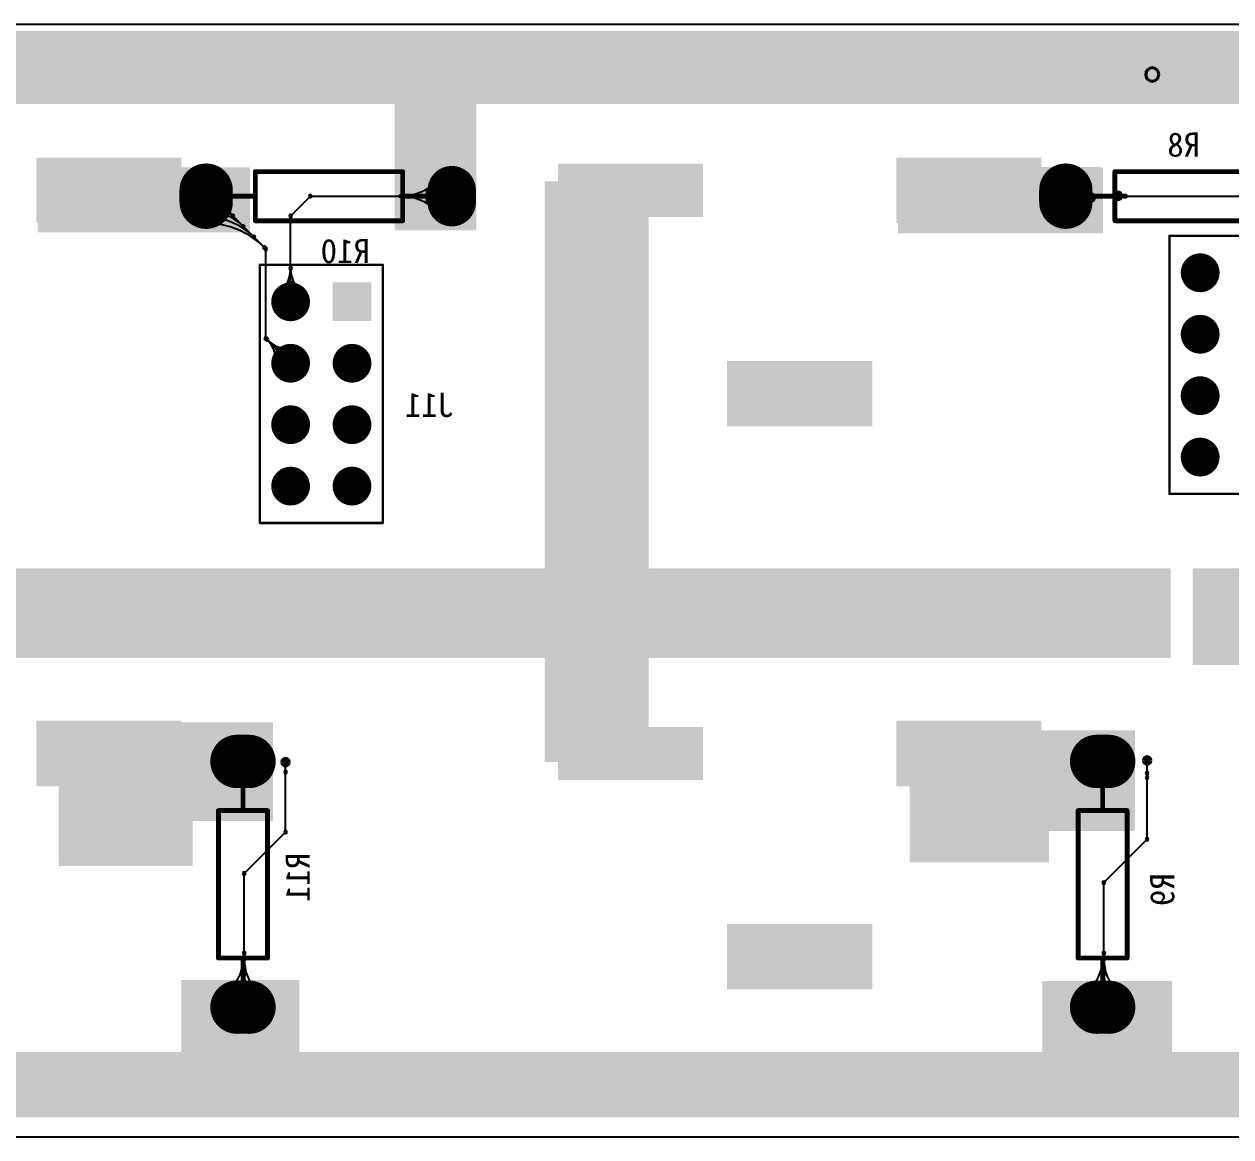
# Model space of a CAD drawing. Header units: inches. Extents: x 32166 to 66782, y 2386 to 7162.
# Drawn here: x 33147.6 to 33347.3, y 3216.8 to 3400.8 of the extents above; entities that cross this region are included whole.
import ezdxf

# ---------------------------------------------------------------- set-up
doc = ezdxf.new("R2010")
doc.units = ezdxf.units.IN
doc.header["$LTSCALE"] = 0.64311
doc.header["$MEASUREMENT"] = 0
for name, color, linetype in [('BOTTOMLAYER', 5, 'CONTINUOUS'), ('BOTTOMOVERLAY', 54, 'CONTINUOUS'), ('BOTTOMPASTE', 16, 'CONTINUOUS'), ('BOTTOMSOLDER', 6, 'CONTINUOUS'), ('KEEPOUTLAYER', 6, 'CONTINUOUS'), ('MULTILAYER', 9, 'CONTINUOUS')]:
    doc.layers.add(name, color=color, linetype=linetype)
doc.styles.get("Standard").update_dxf_attribs({"font": 'txt', "width": 0.8})

msp = doc.modelspace()

# ---------------------------------------------------------------- linework, layer by layer
at = {"layer": 'BOTTOMLAYER'}
for p, q in [((33177.7, 3372.4), (33178.85, 3372.4)), ((33178.85, 3372.4), (33187.57, 3363.67)), ((33191.68, 3369.12), (33194.95, 3372.4)), ((33194.95, 3372.4), (33215.42, 3372.4)), ((33319.94, 3372.4), (33320.18, 3372.17)), ((33328.56, 3372.45), (33328.61, 3372.4)), ((33328.61, 3372.4), (33357.66, 3372.4)), ((33320.18, 3372.17), (33324.12, 3372.17)), ((33191.68, 3354.93), (33191.68, 3369.12)), ((33187.57, 3348.88), (33187.57, 3363.67)), ((33187.57, 3348.88), (33191.68, 3344.77)), ((33190.84, 3277.13), (33190.84, 3278.81)), ((33333.4, 3276.97), (33333.4, 3279.09)), ((33190.84, 3267.25), (33190.84, 3277.13)), ((33333.4, 3276.29), (33333.4, 3276.97)), ((33333.4, 3266.05), (33333.4, 3276.29)), ((33184, 3260.41), (33190.84, 3267.25)), ((33326.24, 3258.89), (33333.4, 3266.05)), ((33184, 3241.21), (33184, 3260.41)), ((33326.24, 3241.21), (33326.24, 3258.89))]:
    msp.add_line(p, q, dxfattribs=at)
for points, const_width in [([(33177.7, 3371.4), (33177.7, 3373.4)], 8), ([(33218.34, 3371.4), (33218.34, 3373.4)], 8), ([(33319.94, 3371.4), (33319.94, 3373.4)], 8), ([(33215.42, 3373), (33215.42, 3371.8)], 2), ([(33182.8, 3278.93), (33184.8, 3278.93)], 8), ([(33325.04, 3278.93), (33327.04, 3278.93)], 8), ([(33182.8, 3238.29), (33184.8, 3238.29)], 8), ([(33184.6, 3241.21), (33183.4, 3241.21)], 2), ([(33325.04, 3238.29), (33327.04, 3238.29)], 8), ([(33326.84, 3241.21), (33325.64, 3241.21)], 2)]:
    msp.add_lwpolyline(points, dxfattribs=dict(at, const_width=const_width))
for points, const_width in [([(33179.7, 3373.4, 1), (33175.7, 3373.4, 1)], 4), ([(33220.34, 3373.4, 1), (33216.34, 3373.4, 1)], 4), ([(33321.94, 3373.4, 1), (33317.94, 3373.4, 1)], 4), ([(33179.7, 3371.4, 1), (33175.7, 3371.4, 1)], 4), ([(33220.34, 3371.4, 1), (33216.34, 3371.4, 1)], 4), ([(33321.94, 3371.4, 1), (33317.94, 3371.4, 1)], 4), ([(33215.92, 3373, 1), (33214.92, 3373, 1)], 1), ([(33215.92, 3371.8, 1), (33214.92, 3371.8, 1)], 1), ([(33343.57, 3359.73, 1), (33340.77, 3359.73, 1)], 2.8), ([(33193.08, 3354.93, 1), (33190.28, 3354.93, 1)], 2.8), ([(33343.57, 3349.57, 1), (33340.77, 3349.57, 1)], 2.8), ([(33193.08, 3344.77, 1), (33190.28, 3344.77, 1)], 2.8), ([(33203.24, 3344.77, 1), (33200.44, 3344.77, 1)], 2.8), ([(33343.57, 3339.41, 1), (33340.77, 3339.41, 1)], 2.8), ([(33193.08, 3334.61, 1), (33190.28, 3334.61, 1)], 2.8), ([(33203.24, 3334.61, 1), (33200.44, 3334.61, 1)], 2.8), ([(33343.57, 3329.25, 1), (33340.77, 3329.25, 1)], 2.8), ([(33193.08, 3324.45, 1), (33190.28, 3324.45, 1)], 2.8), ([(33203.24, 3324.45, 1), (33200.44, 3324.45, 1)], 2.8), ([(33182.8, 3276.93, 1), (33182.8, 3280.93, 1)], 4), ([(33184.8, 3276.93, 1), (33184.8, 3280.93, 1)], 4), ([(33325.04, 3276.93, 1), (33325.04, 3280.93, 1)], 4), ([(33327.04, 3276.93, 1), (33327.04, 3280.93, 1)], 4), ([(33182.8, 3236.29, 1), (33182.8, 3240.29, 1)], 4), ([(33184.8, 3236.29, 1), (33184.8, 3240.29, 1)], 4), ([(33183.4, 3240.71, 1), (33183.4, 3241.71, 1)], 1), ([(33184.6, 3240.71, 1), (33184.6, 3241.71, 1)], 1), ([(33325.04, 3236.29, 1), (33325.04, 3240.29, 1)], 4), ([(33327.04, 3236.29, 1), (33327.04, 3240.29, 1)], 4), ([(33325.64, 3240.71, 1), (33325.64, 3241.71, 1)], 1), ([(33326.84, 3240.71, 1), (33326.84, 3241.71, 1)], 1)]:
    msp.add_lwpolyline(points, format="xyb", close=True, dxfattribs=dict(at, const_width=const_width))
for centre, radius, start, end in [((33334.25, 3392.52), 1, 0, 180), ((33334.25, 3392.52), 1, 180, 0), ((33209.91, 3380.83), 8.43, 270, 315), ((33215.87, 3374.87), 0.254, 0, 180), ((33215.87, 3374.87), 0.254, 180, 0), ((33216.59, 3374.15), 0.254, 0, 180), ((33177.7, 3372.4), 0.254, 0, 180), ((33177.7, 3372.4), 0.254, 180, 0), ((33178.85, 3372.4), 0.254, 0, 180), ((33178.85, 3372.4), 0.254, 0, 180), ((33178.85, 3372.4), 0.254, 180, 0), ((33178.85, 3372.4), 0.254, 180, 0), ((33194.95, 3372.4), 0.254, 0, 180), ((33194.95, 3372.4), 0.254, 0, 180), ((33194.95, 3372.4), 0.254, 180, 0), ((33194.95, 3372.4), 0.254, 180, 0), ((33209.91, 3372.4), 0.254, 0, 180), ((33209.91, 3372.4), 0.254, 0, 180), ((33209.91, 3372.4), 0.254, 180, 0), ((33209.91, 3372.4), 0.254, 180, 0), ((33209.91, 3363.97), 8.43, 45, 90), ((33212.37, 3372.4), 0.254, 0, 180), ((33212.37, 3372.4), 0.254, 0, 180), ((33212.37, 3372.4), 0.254, 180, 0), ((33212.37, 3372.4), 0.254, 180, 0), ((33212.37, 3378.38), 5.98, 270.0001, 315.0001), ((33212.37, 3366.42), 5.98, 44.9999, 89.9999), ((33215.42, 3372.4), 0.254, 0, 180), ((33215.42, 3372.4), 0.254, 180, 0), ((33216.59, 3374.15), 0.254, 180, 0), ((33319.94, 3372.4), 0.254, 0, 180), ((33319.94, 3372.4), 0.254, 180, 0), ((33320.18, 3372.17), 0.254, 0, 180), ((33320.18, 3372.17), 0.254, 0, 180), ((33322.93, 3372.17), 0.254, 0, 180), ((33322.93, 3372.17), 0.254, 0, 180), ((33322.93, 3373.35), 1.19, 270.0004, 315.0004), ((33323.77, 3372.51), 0.254, 0, 180), ((33323.77, 3372.51), 0.254, 180, 0), ((33324.12, 3372.17), 0.5, 0, 180), ((33324.12, 3372.17), 0.254, 0, 180), ((33328.56, 3372.45), 0.5, 0, 180), ((33328.56, 3372.45), 0.5, 180, 0), ((33328.56, 3372.45), 0.254, 0, 180), ((33328.56, 3372.45), 0.254, 180, 0), ((33328.61, 3372.4), 0.254, 0, 180), ((33328.61, 3372.4), 0.254, 0, 180), ((33328.61, 3372.4), 0.254, 180, 0), ((33328.61, 3372.4), 0.254, 180, 0), ((33328.91, 3372.79), 0.254, 0, 180), ((33328.91, 3372.79), 0.254, 180, 0), ((33329.86, 3373.75), 1.35, 224.9997, 269.9997), ((33329.63, 3371.37), 1.02, 90.0002, 135.0002), ((33329.63, 3372.4), 0.254, 0, 180), ((33329.63, 3372.4), 0.254, 180, 0), ((33329.86, 3372.4), 0.254, 0, 180), ((33329.86, 3372.4), 0.254, 180, 0), ((33177.7, 3370.95), 0.254, 0, 180), ((33177.7, 3370.95), 0.254, 180, 0), ((33177.7, 3364.71), 6.25, 45, 90), ((33181.2, 3371.4), 0.254, 0, 180), ((33181.2, 3371.4), 0.254, 180, 0), ((33184.45, 3371.4), 3.25, 180.0002, 225.0002), ((33216.59, 3370.65), 0.254, 0, 180), ((33216.59, 3370.65), 0.254, 180, 0), ((33320.18, 3372.17), 0.254, 180, 0), ((33320.18, 3372.17), 0.254, 180, 0), ((33322.93, 3372.17), 0.254, 180, 0), ((33322.93, 3372.17), 0.254, 180, 0), ((33322.93, 3370.98), 1.19, 44.9996, 89.9996), ((33323.77, 3371.82), 0.254, 0, 180), ((33323.77, 3371.82), 0.254, 180, 0), ((33324.12, 3372.17), 0.5, 180, 0), ((33324.12, 3372.17), 0.254, 180, 0), ((33328.91, 3372.1), 0.254, 0, 180), ((33328.91, 3372.1), 0.254, 180, 0), ((33177.7, 3369.94), 0.254, 0, 180), ((33177.7, 3369.94), 0.254, 180, 0), ((33177.7, 3368.92), 0.254, 0, 180), ((33177.7, 3368.92), 0.254, 180, 0), ((33177.7, 3361.24), 8.7, 45, 90), ((33177.7, 3357.77), 11.15, 45, 90), ((33182.12, 3369.12), 0.254, 0, 180), ((33182.12, 3369.12), 0.254, 180, 0), ((33182.15, 3369.1), 0.254, 0, 180), ((33182.15, 3369.1), 0.254, 180, 0), ((33191.68, 3369.12), 0.254, 0, 180), ((33191.68, 3369.12), 0.254, 0, 180), ((33191.68, 3369.12), 0.254, 180, 0), ((33191.68, 3369.12), 0.254, 180, 0), ((33215.87, 3369.93), 0.254, 0, 180), ((33215.87, 3369.93), 0.254, 180, 0), ((33177.7, 3367.91), 0.254, 0, 180), ((33177.7, 3367.91), 0.254, 180, 0), ((33177.7, 3354.3), 13.61, 45, 90), ((33183.86, 3367.39), 0.254, 0, 180), ((33183.86, 3367.39), 0.254, 180, 0), ((33185.59, 3365.65), 0.254, 0, 180), ((33185.59, 3365.65), 0.254, 180, 0), ((33187.32, 3363.92), 0.254, 0, 180), ((33187.32, 3363.92), 0.254, 180, 0), ((33187.57, 3363.67), 0.254, 0, 180), ((33187.57, 3363.67), 0.254, 0, 180), ((33187.57, 3363.67), 0.254, 180, 0), ((33187.57, 3363.67), 0.254, 180, 0), ((33186.15, 3360.47), 5.53, 315, 0), ((33191.68, 3360.47), 0.254, 0, 180), ((33191.68, 3360.47), 0.254, 0, 180), ((33191.68, 3360.47), 0.254, 180, 0), ((33191.68, 3360.47), 0.254, 180, 0), ((33197.21, 3360.47), 5.53, 180, 225), ((33190.06, 3356.55), 0.254, 0, 180), ((33190.06, 3356.55), 0.254, 180, 0), ((33188.6, 3358.01), 3.08, 314.9998, 359.9998), ((33191.68, 3358.01), 0.254, 0, 180), ((33191.68, 3358.01), 0.254, 0, 180), ((33191.68, 3358.01), 0.254, 180, 0), ((33191.68, 3358.01), 0.254, 180, 0), ((33194.76, 3358.01), 3.08, 180.0002, 225.0002), ((33193.3, 3356.55), 0.254, 0, 180), ((33193.3, 3356.55), 0.254, 180, 0), ((33190.78, 3355.84), 0.254, 0, 180), ((33190.78, 3355.84), 0.254, 180, 0), ((33191.68, 3354.93), 0.254, 0, 180), ((33191.68, 3354.93), 0.254, 180, 0), ((33192.58, 3355.84), 0.254, 0, 180), ((33192.58, 3355.84), 0.254, 180, 0), ((33187.57, 3348.88), 0.254, 0, 180), ((33187.57, 3348.88), 0.254, 0, 180), ((33187.57, 3348.88), 0.254, 180, 0), ((33187.57, 3348.88), 0.254, 180, 0), ((33187.77, 3348.69), 0.254, 0, 180), ((33187.77, 3348.69), 0.254, 0, 180), ((33187.77, 3348.69), 0.254, 180, 0), ((33187.77, 3348.69), 0.254, 180, 0), ((33191.68, 3352.6), 5.53, 225, 270), ((33183.85, 3344.77), 5.53, 360, 45), ((33189.5, 3346.95), 0.254, 0, 180), ((33189.5, 3346.95), 0.254, 0, 180), ((33189.5, 3346.95), 0.254, 180, 0), ((33189.5, 3346.95), 0.254, 180, 0), ((33191.68, 3349.13), 3.08, 224.9998, 269.9998), ((33187.32, 3344.77), 3.08, 0.0002, 45.0002), ((33191.68, 3347.07), 0.254, 0, 180), ((33191.68, 3347.07), 0.254, 180, 0), ((33189.39, 3344.77), 0.254, 0, 180), ((33189.39, 3344.77), 0.254, 180, 0), ((33190.4, 3344.77), 0.254, 0, 180), ((33190.4, 3344.77), 0.254, 180, 0), ((33191.68, 3346.05), 0.254, 0, 180), ((33191.68, 3346.05), 0.254, 180, 0), ((33191.68, 3344.77), 0.254, 0, 180), ((33191.68, 3344.77), 0.254, 180, 0), ((33190.84, 3278.81), 0.5, 0, 180), ((33190.84, 3278.81), 0.5, 180, 0), ((33190.84, 3278.81), 0.254, 0, 180), ((33190.84, 3278.81), 0.254, 180, 0), ((33333.4, 3279.09), 0.5, 0, 180), ((33333.4, 3279.09), 0.5, 180, 0), ((33333.4, 3279.09), 0.254, 0, 180), ((33333.4, 3279.09), 0.254, 180, 0), ((33190.84, 3277.13), 0.254, 0, 180), ((33190.84, 3277.13), 0.254, 0, 180), ((33190.84, 3277.13), 0.254, 180, 0), ((33190.84, 3277.13), 0.254, 180, 0), ((33333.4, 3276.97), 0.254, 0, 180), ((33333.4, 3276.97), 0.254, 0, 180), ((33333.4, 3276.97), 0.254, 180, 0), ((33333.4, 3276.97), 0.254, 180, 0), ((33333.4, 3276.29), 0.254, 0, 180), ((33333.4, 3276.29), 0.254, 0, 180), ((33333.4, 3276.29), 0.254, 180, 0), ((33333.4, 3276.29), 0.254, 180, 0), ((33190.84, 3267.25), 0.254, 0, 180), ((33190.84, 3267.25), 0.254, 0, 180), ((33190.84, 3267.25), 0.254, 180, 0), ((33190.84, 3267.25), 0.254, 180, 0), ((33333.4, 3266.05), 0.254, 0, 180), ((33333.4, 3266.05), 0.254, 0, 180), ((33333.4, 3266.05), 0.254, 180, 0), ((33333.4, 3266.05), 0.254, 180, 0), ((33184, 3260.41), 0.254, 0, 180), ((33184, 3260.41), 0.254, 0, 180), ((33184, 3260.41), 0.254, 180, 0), ((33184, 3260.41), 0.254, 180, 0), ((33326.24, 3258.89), 0.254, 0, 180), ((33326.24, 3258.89), 0.254, 0, 180), ((33326.24, 3258.89), 0.254, 180, 0), ((33326.24, 3258.89), 0.254, 180, 0), ((33174.89, 3247.2), 9.11, 315, 0), ((33184, 3247.2), 0.254, 0, 180), ((33184, 3247.2), 0.254, 180, 0), ((33317.13, 3247.2), 9.11, 315, 0), ((33326.24, 3247.2), 0.254, 0, 180), ((33326.24, 3247.2), 0.254, 180, 0), ((33177.34, 3244.75), 6.66, 314.9999, 359.9999), ((33184, 3246.23), 0.254, 0, 180), ((33184, 3246.23), 0.254, 180, 0), ((33184, 3244.75), 0.254, 0, 180), ((33184, 3244.75), 0.254, 180, 0), ((33191.75, 3246.23), 7.75, 180, 225), ((33319.58, 3244.75), 6.66, 314.9999, 359.9999), ((33326.24, 3246.23), 0.254, 0, 180), ((33326.24, 3246.23), 0.254, 180, 0), ((33326.24, 3244.75), 0.254, 0, 180), ((33326.24, 3244.75), 0.254, 180, 0), ((33333.99, 3246.23), 7.75, 180, 225), ((33184, 3243.78), 0.254, 0, 180), ((33184, 3243.78), 0.254, 180, 0), ((33189.29, 3243.78), 5.29, 179.9999, 224.9999), ((33326.24, 3243.78), 0.254, 0, 180), ((33326.24, 3243.78), 0.254, 180, 0), ((33331.53, 3243.78), 5.29, 179.9999, 224.9999), ((33181.33, 3240.75), 0.254, 0, 180), ((33181.33, 3240.75), 0.254, 180, 0), ((33179.79, 3242.29), 4.21, 315, 0), ((33184, 3242.29), 0.254, 0, 180), ((33184, 3242.29), 0.254, 180, 0), ((33184, 3241.21), 0.254, 0, 180), ((33184, 3241.21), 0.254, 180, 0), ((33186.27, 3240.75), 0.254, 0, 180), ((33186.27, 3240.75), 0.254, 180, 0), ((33323.57, 3240.75), 0.254, 0, 180), ((33323.57, 3240.75), 0.254, 180, 0), ((33322.03, 3242.29), 4.21, 315, 0), ((33326.24, 3242.29), 0.254, 0, 180), ((33326.24, 3242.29), 0.254, 180, 0), ((33326.24, 3241.21), 0.254, 0, 180), ((33326.24, 3241.21), 0.254, 180, 0), ((33328.51, 3240.75), 0.254, 0, 180), ((33328.51, 3240.75), 0.254, 180, 0), ((33182.05, 3240.04), 0.254, 0, 180), ((33182.05, 3240.04), 0.254, 180, 0), ((33182.77, 3239.32), 0.254, 0, 180), ((33182.77, 3239.32), 0.254, 180, 0), ((33185.55, 3240.04), 0.254, 0, 180), ((33185.55, 3240.04), 0.254, 180, 0), ((33324.29, 3240.04), 0.254, 0, 180), ((33324.29, 3240.04), 0.254, 180, 0), ((33325.01, 3239.32), 0.254, 0, 180), ((33325.01, 3239.32), 0.254, 180, 0), ((33327.79, 3240.04), 0.254, 0, 180), ((33327.79, 3240.04), 0.254, 180, 0)]:
    msp.add_arc(centre, radius, start, end, dxfattribs=at)
for points in [[(32906.92, 3388.49), (33415.96, 3388.49), (32906.92, 3399.69), (33415.96, 3399.69)], [(33208.92, 3366.73), (33222.36, 3366.73), (33208.92, 3390.41), (33222.36, 3390.41)], [(33149.81, 3366.41), (33184.89, 3366.41), (33149.81, 3377.17), (33184.89, 3377.17)], [(33173.19, 3378.35), (33149.99, 3378.35), (33173.19, 3368.35), (33149.99, 3368.35)], [(33259.52, 3377.35), (33236.32, 3377.35), (33259.52, 3369.35), (33236.32, 3369.35)], [(33292.17, 3366.25), (33326.09, 3366.25), (33292.17, 3377.09), (33326.09, 3377.09)], [(33315.52, 3378.35), (33292.32, 3378.35), (33315.52, 3368.35), (33292.32, 3368.35)], [(33234.25, 3278.85), (33250.25, 3278.85), (33234.25, 3374.85), (33250.25, 3374.85)], [(33199.04, 3352.13), (33204.64, 3352.13), (33199.04, 3357.73), (33204.64, 3357.73)], [(33264.32, 3334.75), (33287.52, 3334.75), (33264.32, 3344.75), (33287.52, 3344.75)], [(32950.05, 3296.09), (33337.32, 3296.09), (32950.05, 3310.85), (33337.32, 3310.85)], [(33340.92, 3294.85), (33673.97, 3294.85), (33340.92, 3310.85), (33673.97, 3310.85)], [(33173.19, 3285.23), (33149.99, 3285.23), (33173.19, 3275.23), (33149.99, 3275.23)], [(33169, 3269.05), (33188.72, 3269.05), (33169, 3285.25), (33188.72, 3285.25)], [(33315.52, 3285.23), (33292.32, 3285.23), (33315.52, 3275.23), (33292.32, 3275.23)], [(33153.37, 3261.65), (33175.45, 3261.65), (33153.37, 3283.97), (33175.45, 3283.97)], [(33259.52, 3284.23), (33236.32, 3284.23), (33259.52, 3276.23), (33236.32, 3276.23)], [(33294.17, 3262.25), (33317.17, 3262.25), (33294.17, 3284.09), (33317.17, 3284.09)], [(33308.48, 3267.41), (33331.36, 3267.41), (33308.48, 3284.05), (33331.36, 3284.05)], [(33264.32, 3241.63), (33287.52, 3241.63), (33264.32, 3251.63), (33287.52, 3251.63)], [(33173.6, 3220.21), (33193.12, 3220.21), (33173.6, 3242.81), (33193.12, 3242.81)], [(33316.08, 3220.21), (33337.44, 3220.21), (33316.08, 3242.61), (33337.44, 3242.61)], [(33006.6, 3220.05), (33418.68, 3220.05), (33006.6, 3230.85), (33418.68, 3230.85)]]:
    msp.add_solid(points, dxfattribs=at)
at = {"layer": 'BOTTOMOVERLAY'}
for points, const_width in [([(33185.83, 3368.33), (33185.83, 3376.46)], 0.8), ([(33185.83, 3376.46), (33210.22, 3376.46)], 0.8), ([(33210.22, 3368.33), (33210.22, 3376.46)], 0.8), ([(33328.07, 3376.46), (33352.46, 3376.46)], 0.8), ([(33328.07, 3368.33), (33328.07, 3376.46)], 0.8), ([(33181.77, 3372.4), (33185.83, 3372.4)], 0.8), ([(33210.22, 3372.4), (33214.28, 3372.4)], 0.8), ([(33324.01, 3372.4), (33328.07, 3372.4)], 0.8), ([(33185.83, 3368.33), (33210.22, 3368.33)], 0.8), ([(33328.07, 3368.33), (33352.46, 3368.33)], 0.8), ([(33337.09, 3323.16), (33337.09, 3365.83)], 0.4), ([(33337.09, 3365.83), (33357.41, 3365.83)], 0.4), ([(33186.6, 3318.36), (33186.6, 3361.03)], 0.4), ([(33186.6, 3361.03), (33206.92, 3361.03)], 0.4), ([(33206.92, 3318.36), (33206.92, 3361.03)], 0.4), ([(33337.09, 3323.16), (33357.41, 3323.16)], 0.4), ([(33186.6, 3318.36), (33206.92, 3318.36)], 0.4), ([(33183.8, 3270.8), (33183.8, 3274.86)], 0.8), ([(33326.04, 3270.8), (33326.04, 3274.86)], 0.8), ([(33179.74, 3270.8), (33187.86, 3270.8)], 0.8), ([(33179.74, 3246.41), (33179.74, 3270.8)], 0.8), ([(33187.86, 3246.41), (33187.86, 3270.8)], 0.8), ([(33321.98, 3270.8), (33330.1, 3270.8)], 0.8), ([(33321.98, 3246.41), (33321.98, 3270.8)], 0.8), ([(33330.1, 3246.41), (33330.1, 3270.8)], 0.8), ([(33179.74, 3246.41), (33187.86, 3246.41)], 0.8), ([(33183.8, 3242.35), (33183.8, 3246.41)], 0.8), ([(33321.98, 3246.41), (33330.1, 3246.41)], 0.8), ([(33326.04, 3242.35), (33326.04, 3246.41)], 0.8)]:
    msp.add_lwpolyline(points, dxfattribs=dict(at, const_width=const_width))
for points, const_width in [([(33186.03, 3376.46, 1), (33185.63, 3376.46, 1)], 0.4), ([(33186.03, 3376.46, 1), (33185.63, 3376.46, 1)], 0.4), ([(33210.42, 3376.46, 1), (33210.02, 3376.46, 1)], 0.4), ([(33210.42, 3376.46, 1), (33210.02, 3376.46, 1)], 0.4), ([(33328.27, 3376.46, 1), (33327.87, 3376.46, 1)], 0.4), ([(33328.27, 3376.46, 1), (33327.87, 3376.46, 1)], 0.4), ([(33181.97, 3372.4, 1), (33181.57, 3372.4, 1)], 0.4), ([(33186.03, 3372.4, 1), (33185.63, 3372.4, 1)], 0.4), ([(33210.42, 3372.4, 1), (33210.02, 3372.4, 1)], 0.4), ([(33214.48, 3372.4, 1), (33214.08, 3372.4, 1)], 0.4), ([(33324.21, 3372.4, 1), (33323.81, 3372.4, 1)], 0.4), ([(33328.27, 3372.4, 1), (33327.87, 3372.4, 1)], 0.4), ([(33186.03, 3368.33, 1), (33185.63, 3368.33, 1)], 0.4), ([(33186.03, 3368.33, 1), (33185.63, 3368.33, 1)], 0.4), ([(33210.42, 3368.33, 1), (33210.02, 3368.33, 1)], 0.4), ([(33210.42, 3368.33, 1), (33210.02, 3368.33, 1)], 0.4), ([(33328.27, 3368.33, 1), (33327.87, 3368.33, 1)], 0.4), ([(33328.27, 3368.33, 1), (33327.87, 3368.33, 1)], 0.4), ([(33337.19, 3365.83, 1), (33336.99, 3365.83, 1)], 0.2), ([(33337.19, 3365.83, 1), (33336.99, 3365.83, 1)], 0.2), ([(33186.7, 3361.03, 1), (33186.5, 3361.03, 1)], 0.2), ([(33186.7, 3361.03, 1), (33186.5, 3361.03, 1)], 0.2), ([(33207.02, 3361.03, 1), (33206.82, 3361.03, 1)], 0.2), ([(33207.02, 3361.03, 1), (33206.82, 3361.03, 1)], 0.2), ([(33337.19, 3323.16, 1), (33336.99, 3323.16, 1)], 0.2), ([(33337.19, 3323.16, 1), (33336.99, 3323.16, 1)], 0.2), ([(33186.7, 3318.36, 1), (33186.5, 3318.36, 1)], 0.2), ([(33186.7, 3318.36, 1), (33186.5, 3318.36, 1)], 0.2), ([(33207.02, 3318.36, 1), (33206.82, 3318.36, 1)], 0.2), ([(33207.02, 3318.36, 1), (33206.82, 3318.36, 1)], 0.2), ([(33183.8, 3274.66, 1), (33183.8, 3275.06, 1)], 0.4), ([(33326.04, 3274.66, 1), (33326.04, 3275.06, 1)], 0.4), ([(33179.74, 3270.6, 1), (33179.74, 3271, 1)], 0.4), ([(33179.74, 3270.6, 1), (33179.74, 3271, 1)], 0.4), ([(33183.8, 3270.6, 1), (33183.8, 3271, 1)], 0.4), ([(33187.86, 3270.6, 1), (33187.86, 3271, 1)], 0.4), ([(33187.86, 3270.6, 1), (33187.86, 3271, 1)], 0.4), ([(33321.98, 3270.6, 1), (33321.98, 3271, 1)], 0.4), ([(33321.98, 3270.6, 1), (33321.98, 3271, 1)], 0.4), ([(33326.04, 3270.6, 1), (33326.04, 3271, 1)], 0.4), ([(33330.1, 3270.6, 1), (33330.1, 3271, 1)], 0.4), ([(33330.1, 3270.6, 1), (33330.1, 3271, 1)], 0.4), ([(33179.74, 3246.21, 1), (33179.74, 3246.61, 1)], 0.4), ([(33179.74, 3246.21, 1), (33179.74, 3246.61, 1)], 0.4), ([(33183.8, 3246.21, 1), (33183.8, 3246.61, 1)], 0.4), ([(33187.86, 3246.21, 1), (33187.86, 3246.61, 1)], 0.4), ([(33187.86, 3246.21, 1), (33187.86, 3246.61, 1)], 0.4), ([(33321.98, 3246.21, 1), (33321.98, 3246.61, 1)], 0.4), ([(33321.98, 3246.21, 1), (33321.98, 3246.61, 1)], 0.4), ([(33326.04, 3246.21, 1), (33326.04, 3246.61, 1)], 0.4), ([(33330.1, 3246.21, 1), (33330.1, 3246.61, 1)], 0.4), ([(33330.1, 3246.21, 1), (33330.1, 3246.61, 1)], 0.4), ([(33183.8, 3242.15, 1), (33183.8, 3242.55, 1)], 0.4), ([(33326.04, 3242.15, 1), (33326.04, 3242.55, 1)], 0.4)]:
    msp.add_lwpolyline(points, format="xyb", close=True, dxfattribs=dict(at, const_width=const_width))
at = {"layer": 'BOTTOMPASTE'}
for points, const_width in [([(33177.7, 3371.4), (33177.7, 3373.4)], 8), ([(33319.94, 3371.4), (33319.94, 3373.4)], 8), ([(33182.8, 3238.29), (33184.8, 3238.29)], 8), ([(33184.6, 3241.21), (33183.4, 3241.21)], 2), ([(33325.04, 3238.29), (33327.04, 3238.29)], 8), ([(33326.84, 3241.21), (33325.64, 3241.21)], 2)]:
    msp.add_lwpolyline(points, dxfattribs=dict(at, const_width=const_width))
for points, const_width in [([(33179.7, 3373.4, 1), (33175.7, 3373.4, 1)], 4), ([(33321.94, 3373.4, 1), (33317.94, 3373.4, 1)], 4), ([(33179.7, 3371.4, 1), (33175.7, 3371.4, 1)], 4), ([(33321.94, 3371.4, 1), (33317.94, 3371.4, 1)], 4), ([(33182.8, 3236.29, 1), (33182.8, 3240.29, 1)], 4), ([(33184.8, 3236.29, 1), (33184.8, 3240.29, 1)], 4), ([(33183.4, 3240.71, 1), (33183.4, 3241.71, 1)], 1), ([(33184.6, 3240.71, 1), (33184.6, 3241.71, 1)], 1), ([(33325.04, 3236.29, 1), (33325.04, 3240.29, 1)], 4), ([(33327.04, 3236.29, 1), (33327.04, 3240.29, 1)], 4), ([(33325.64, 3240.71, 1), (33325.64, 3241.71, 1)], 1), ([(33326.84, 3240.71, 1), (33326.84, 3241.71, 1)], 1)]:
    msp.add_lwpolyline(points, format="xyb", close=True, dxfattribs=dict(at, const_width=const_width))
at = {"layer": 'BOTTOMSOLDER'}
for points, const_width in [([(33177.7, 3371.4), (33177.7, 3373.4)], 8.81), ([(33319.94, 3371.4), (33319.94, 3373.4)], 8.81), ([(33215.42, 3373), (33215.42, 3371.8)], 2.81), ([(33182.8, 3278.93), (33184.8, 3278.93)], 8.81), ([(33325.04, 3278.93), (33327.04, 3278.93)], 8.81), ([(33182.8, 3238.29), (33184.8, 3238.29)], 8.81), ([(33184.6, 3241.21), (33183.4, 3241.21)], 2.81), ([(33325.04, 3238.29), (33327.04, 3238.29)], 8.81), ([(33326.84, 3241.21), (33325.64, 3241.21)], 2.81)]:
    msp.add_lwpolyline(points, dxfattribs=dict(at, const_width=const_width))
for points, const_width in [([(33179.91, 3373.4, 1), (33175.5, 3373.4, 1)], 4.41), ([(33322.15, 3373.4, 1), (33317.74, 3373.4, 1)], 4.41), ([(33179.91, 3371.4, 1), (33175.5, 3371.4, 1)], 4.41), ([(33216.13, 3373, 1), (33214.72, 3373, 1)], 1.41), ([(33322.15, 3371.4, 1), (33317.74, 3371.4, 1)], 4.41), ([(33216.13, 3371.8, 1), (33214.72, 3371.8, 1)], 1.41), ([(33343.78, 3359.73, 1), (33340.57, 3359.73, 1)], 3.21), ([(33193.28, 3354.93, 1), (33190.08, 3354.93, 1)], 3.21), ([(33343.78, 3349.57, 1), (33340.57, 3349.57, 1)], 3.21), ([(33193.28, 3344.77, 1), (33190.08, 3344.77, 1)], 3.21), ([(33203.44, 3344.77, 1), (33200.24, 3344.77, 1)], 3.21), ([(33343.78, 3339.41, 1), (33340.57, 3339.41, 1)], 3.21), ([(33193.28, 3334.61, 1), (33190.08, 3334.61, 1)], 3.21), ([(33203.44, 3334.61, 1), (33200.24, 3334.61, 1)], 3.21), ([(33343.78, 3329.25, 1), (33340.57, 3329.25, 1)], 3.21), ([(33193.28, 3324.45, 1), (33190.08, 3324.45, 1)], 3.21), ([(33203.44, 3324.45, 1), (33200.24, 3324.45, 1)], 3.21), ([(33182.8, 3276.72, 1), (33182.8, 3281.13, 1)], 4.41), ([(33184.8, 3276.72, 1), (33184.8, 3281.13, 1)], 4.41), ([(33325.04, 3276.72, 1), (33325.04, 3281.13, 1)], 4.41), ([(33327.04, 3276.72, 1), (33327.04, 3281.13, 1)], 4.41), ([(33182.8, 3236.08, 1), (33182.8, 3240.49, 1)], 4.41), ([(33184.8, 3236.08, 1), (33184.8, 3240.49, 1)], 4.41), ([(33183.4, 3240.5, 1), (33183.4, 3241.91, 1)], 1.41), ([(33184.6, 3240.5, 1), (33184.6, 3241.91, 1)], 1.41), ([(33325.04, 3236.08, 1), (33325.04, 3240.49, 1)], 4.41), ([(33327.04, 3236.08, 1), (33327.04, 3240.49, 1)], 4.41), ([(33325.64, 3240.5, 1), (33325.64, 3241.91, 1)], 1.41), ([(33326.84, 3240.5, 1), (33326.84, 3241.91, 1)], 1.41)]:
    msp.add_lwpolyline(points, format="xyb", close=True, dxfattribs=dict(at, const_width=const_width))
for centre, radius, start, end in [((33334.25, 3392.52), 1.2, 0, 180), ((33334.25, 3392.52), 1.2, 180, 0), ((33324.12, 3372.17), 0.703, 0, 180), ((33328.56, 3372.45), 0.703, 0, 180), ((33328.56, 3372.45), 0.703, 180, 0), ((33324.12, 3372.17), 0.703, 180, 0), ((33190.84, 3278.81), 0.703, 0, 180), ((33190.84, 3278.81), 0.703, 180, 0), ((33333.4, 3279.09), 0.703, 0, 180), ((33333.4, 3279.09), 0.703, 180, 0)]:
    msp.add_arc(centre, radius, start, end, dxfattribs=at)
for points in [[(32906.92, 3387.65), (33792.92, 3387.65), (32906.92, 3399.65), (33792.92, 3399.65)], [(33208.96, 3366.89), (33222.4, 3366.89), (33208.96, 3388.37), (33222.4, 3388.37)], [(33173.59, 3378.76), (33149.58, 3378.76), (33173.59, 3367.95), (33149.58, 3367.95)], [(33315.92, 3378.76), (33291.91, 3378.76), (33315.92, 3367.95), (33291.91, 3367.95)], [(33149.84, 3366.65), (33184.96, 3366.65), (33149.84, 3376.97), (33184.96, 3376.97)], [(33259.92, 3377.76), (33235.91, 3377.76), (33259.92, 3368.95), (33235.91, 3368.95)], [(33292.24, 3366.37), (33325.76, 3366.37), (33292.24, 3377.25), (33325.76, 3377.25)], [(33233.72, 3278.85), (33250.92, 3278.85), (33233.72, 3374.85), (33250.92, 3374.85)], [(33198.63, 3351.73), (33205.05, 3351.73), (33198.63, 3358.14), (33205.05, 3358.14)], [(33263.91, 3334.35), (33287.92, 3334.35), (33263.91, 3345.16), (33287.92, 3345.16)], [(32950.12, 3296.05), (33337.32, 3296.05), (32950.12, 3310.85), (33337.32, 3310.85)], [(33340.92, 3295.25), (33669.32, 3295.25), (33340.92, 3310.45), (33669.32, 3310.45)], [(33173.59, 3285.64), (33149.58, 3285.64), (33173.59, 3274.83), (33149.58, 3274.83)], [(33166.6, 3269.13), (33188.76, 3269.13), (33166.6, 3285.41), (33188.76, 3285.41)], [(33259.92, 3284.64), (33235.91, 3284.64), (33259.92, 3275.83), (33235.91, 3275.83)], [(33315.92, 3285.64), (33291.91, 3285.64), (33315.92, 3274.83), (33291.91, 3274.83)], [(33153.32, 3262.05), (33175.32, 3262.05), (33153.32, 3284.05), (33175.32, 3284.05)], [(33294.12, 3262.45), (33316.92, 3262.45), (33294.12, 3284.05), (33316.92, 3284.05)], [(33310.44, 3267.41), (33331.4, 3267.41), (33310.44, 3284.05), (33331.4, 3284.05)], [(33263.91, 3241.23), (33287.92, 3241.23), (33263.91, 3252.04), (33287.92, 3252.04)], [(33173.72, 3228.33), (33192.88, 3228.33), (33173.72, 3242.65), (33192.88, 3242.65)], [(33316.12, 3225.13), (33337.52, 3225.13), (33316.12, 3242.45), (33337.52, 3242.45)], [(33006.6, 3220.05), (33751.72, 3220.05), (33006.6, 3230.85), (33751.72, 3230.85)]]:
    msp.add_solid(points, dxfattribs=at)
at = {"layer": 'KEEPOUTLAYER'}
for p, q in [((32676.92, 3400.85), (34016.92, 3400.85)), ((32676.92, 3216.85), (34016.92, 3216.85))]:
    msp.add_line(p, q, dxfattribs=at)
at = {"layer": 'MULTILAYER'}
for points, const_width in [([(33218.34, 3371.4), (33218.34, 3373.4)], 8), ([(33215.42, 3373), (33215.42, 3371.8)], 2), ([(33182.8, 3278.93), (33184.8, 3278.93)], 8), ([(33325.04, 3278.93), (33327.04, 3278.93)], 8)]:
    msp.add_lwpolyline(points, dxfattribs=dict(at, const_width=const_width))
for points, const_width in [([(33220.34, 3373.4, 1), (33216.34, 3373.4, 1)], 4), ([(33220.34, 3371.4, 1), (33216.34, 3371.4, 1)], 4), ([(33215.92, 3373, 1), (33214.92, 3373, 1)], 1), ([(33215.92, 3371.8, 1), (33214.92, 3371.8, 1)], 1), ([(33343.57, 3359.73, 1), (33340.77, 3359.73, 1)], 2.8), ([(33193.08, 3354.93, 1), (33190.28, 3354.93, 1)], 2.8), ([(33343.57, 3349.57, 1), (33340.77, 3349.57, 1)], 2.8), ([(33193.08, 3344.77, 1), (33190.28, 3344.77, 1)], 2.8), ([(33203.24, 3344.77, 1), (33200.44, 3344.77, 1)], 2.8), ([(33343.57, 3339.41, 1), (33340.77, 3339.41, 1)], 2.8), ([(33193.08, 3334.61, 1), (33190.28, 3334.61, 1)], 2.8), ([(33203.24, 3334.61, 1), (33200.44, 3334.61, 1)], 2.8), ([(33343.57, 3329.25, 1), (33340.77, 3329.25, 1)], 2.8), ([(33193.08, 3324.45, 1), (33190.28, 3324.45, 1)], 2.8), ([(33203.24, 3324.45, 1), (33200.44, 3324.45, 1)], 2.8), ([(33182.8, 3276.93, 1), (33182.8, 3280.93, 1)], 4), ([(33184.8, 3276.93, 1), (33184.8, 3280.93, 1)], 4), ([(33325.04, 3276.93, 1), (33325.04, 3280.93, 1)], 4), ([(33327.04, 3276.93, 1), (33327.04, 3280.93, 1)], 4)]:
    msp.add_lwpolyline(points, format="xyb", close=True, dxfattribs=dict(at, const_width=const_width))
for centre, radius, start, end in [((33334.25, 3392.52), 1, 0, 180), ((33334.25, 3392.52), 1, 180, 0), ((33324.12, 3372.17), 0.5, 0, 180), ((33328.56, 3372.45), 0.5, 0, 180), ((33328.56, 3372.45), 0.5, 180, 0), ((33324.12, 3372.17), 0.5, 180, 0), ((33190.84, 3278.81), 0.5, 0, 180), ((33190.84, 3278.81), 0.5, 180, 0), ((33333.4, 3279.09), 0.5, 0, 180), ((33333.4, 3279.09), 0.5, 180, 0)]:
    msp.add_arc(centre, radius, start, end, dxfattribs=at)
for points in [[(33173.19, 3378.35), (33149.99, 3378.35), (33173.19, 3368.35), (33149.99, 3368.35)], [(33259.52, 3377.35), (33236.32, 3377.35), (33259.52, 3369.35), (33236.32, 3369.35)], [(33315.52, 3378.35), (33292.32, 3378.35), (33315.52, 3368.35), (33292.32, 3368.35)], [(33199.04, 3352.13), (33204.64, 3352.13), (33199.04, 3357.73), (33204.64, 3357.73)], [(33264.32, 3334.75), (33287.52, 3334.75), (33264.32, 3344.75), (33287.52, 3344.75)], [(33173.19, 3285.23), (33149.99, 3285.23), (33173.19, 3275.23), (33149.99, 3275.23)], [(33315.52, 3285.23), (33292.32, 3285.23), (33315.52, 3275.23), (33292.32, 3275.23)], [(33259.52, 3284.23), (33236.32, 3284.23), (33259.52, 3276.23), (33236.32, 3276.23)], [(33264.32, 3241.63), (33287.52, 3241.63), (33264.32, 3251.63), (33287.52, 3251.63)]]:
    msp.add_solid(points, dxfattribs=at)

# ---------------------------------------------------------------- texts
at = {"layer": 'BOTTOMOVERLAY', "text_generation_flag": 2}
for s, rotation, p in [('R8', 360, (33342.17, 3378.93)), ('R10', 360, (33204.81, 3361.33)), ('J11', 360, (33218.77, 3335.89)), ('R11', 90, (33194.85, 3263.85)), ('R9', 90, (33337.89, 3260.45))]:
    msp.add_text(s, height=4, rotation=rotation, dxfattribs=at).set_placement(p)

doc.saveas('drawing.dxf')
